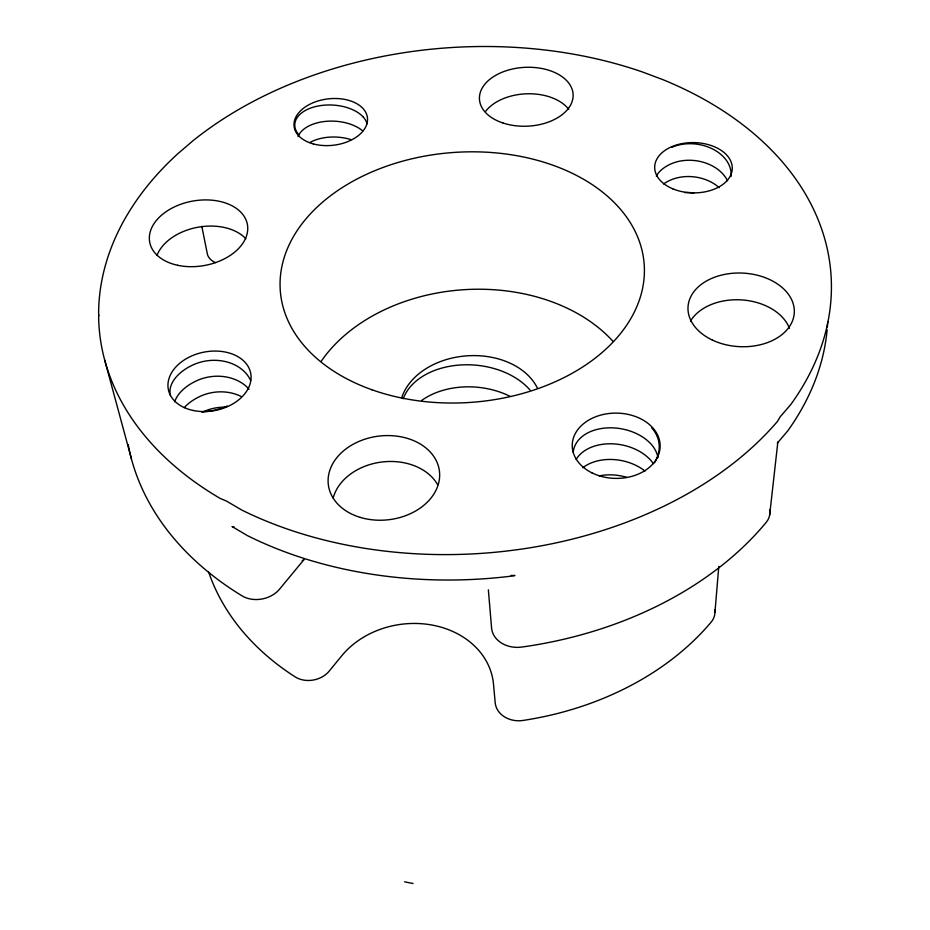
<?xml version="1.0" encoding="UTF-8"?>
<svg xmlns="http://www.w3.org/2000/svg" width="930" height="930" viewBox="0 0 930 930"><rect width="100%" height="100%" fill="white"/><g stroke="black" fill="none" stroke-linecap="round" stroke-linejoin="round"><path stroke-width="1.4" d="M714.938 612.417L718.797 566.417M769.633 515.15L777.852 441.994M777.282 443.168L787.698 430.95A361.654 252.902 -4.1 0 0 827.142 329.72M404.608 881.838L413.048 883.5M104.695 360.038L131.456 458.978M201.81 226.35L207.169 253.03A21.936 14.636 -9.5 0 0 215.469 262.62M488.366 589.829L491.598 628.308A26.226 21.123 -2.1 0 0 518.243 647.361L521.835 647.059A346.774 251.147 -4 0 0 766.134 522.451L767.75 520.161A25.563 19.321 5.4 0 0 769.633 509.861M302.169 560.732A25.215 19.356 -10.7 0 0 304.04 559.558L279.116 589.678A25.598 19.844 -12.2 0 1 244.788 597.281L242.021 595.839A346.774 251.147 -4 0 1 128.177 444.563M827.7 321.571A361.654 252.902 -4.1 0 1 827.375 327M690.502 321.048A52.44 36.735 3.2 0 1 742.221 299.948A52.44 36.735 3.2 0 1 789.442 328.29M511.175 575.403A27.482 21.46 -2.4 0 0 514.941 575.496L509.907 576.309A361.654 252.902 -4.1 0 1 247.241 535.517L232.058 526.531A26.772 20.111 -11.7 0 0 234.29 527.077M485.658 111.298A46.291 29.469 -2.7 0 1 527.45 93.779A46.291 29.469 -2.7 0 1 568.8 109.403M333.184 498.015A55.091 41.92 -7 0 1 381.486 462.059A55.091 41.92 -7 0 1 437.577 484.623M156.926 255.541A48.965 32.724 -10.2 0 1 197.416 227.327A48.965 32.724 -10.2 0 1 245.857 238.778M208.704 572.183A278.872 212.842 -3.8 0 0 213.819 585.365L214.063 585.912A278.861 212.831 -3.8 0 0 295.263 676.947A23.378 18.867 -11.5 0 0 329.104 671.228L342.019 655.464A83.805 69.111 -7.4 0 1 432.485 625.134A83.805 69.111 -7.4 0 1 493.493 684.096L495.202 702.848A23.855 19.809 -1.9 0 0 522.718 720.494A278.872 212.842 -3.8 0 0 596.851 700.953L597.572 700.674A278.861 212.831 -3.8 0 0 711.311 621.926A23.401 18.53 5 0 0 714.775 609.882M321.338 361.061A169.074 123.83 -4 0 1 613.091 341.45M401.586 398.133A70.913 51.871 -4 0 1 466.488 355.865A70.913 51.871 -4 0 1 537.331 387.961M403.213 398.761A69.762 48.209 4.3 0 1 460.036 365.002A69.762 48.209 4.3 0 1 530.007 390.042M421.534 400.563A68.867 48.128 4.5 0 1 510.151 396.389M656.348 176.154A38.2 21.262 -4.5 0 1 671.274 163.785A37.863 27.947 7.8 0 1 727.562 180.804M671.971 147.254A38.177 28.005 7.7 0 1 712.403 148.881A38.177 28.005 7.7 0 1 731.015 176.584M719.181 187.651A37.549 27.888 7.9 0 0 670.577 180.06A37.874 21.32 -4.5 0 0 663.613 183.931M684.771 192.615A37.247 27.819 8.1 0 1 693.943 192.963M576.158 459.49A42.722 29.609 10.1 0 1 610.743 443.784A42.722 29.609 10.1 0 1 650.593 460.152A42.536 33.957 -10.2 0 1 653.267 463.663M573.24 452.352A43.129 29.655 10 0 1 604.419 428.114A43.129 29.655 10 0 1 651.198 444.226A42.943 34.073 -10.2 0 1 658.022 457.641M651.802 428.009A43.361 34.189 -10.2 0 1 654.511 462.803M582.796 467.755A42.327 29.562 10.3 0 1 645.002 471.068M599.222 475.893A41.943 29.516 10.4 0 1 626.936 477.381M174.677 401.783A40.99 25.168 -14.4 0 1 197.486 380.37A40.839 32.794 -7.1 0 1 249.042 389.193M227.28 406.003A41.373 25.145 -14.3 0 1 202.054 411.711M170.434 395.587A41.373 25.145 -14.3 0 1 193.975 364.479A41.222 32.91 -7 0 1 250.635 380.463M226.013 407.235A40.118 32.562 -7.3 0 0 204.333 411.339A40.269 25.203 -14.6 0 0 202.136 412.362M184.198 407.689A40.629 25.18 -14.5 0 1 200.938 395.982A40.478 32.678 -7.2 0 1 241.44 396.61M298.007 136.663A36.189 21.227 2.7 0 1 326.07 121.342A36.189 21.227 2.7 0 1 362.688 130.886M298.763 134.804A36.491 21.181 2.7 0 1 314.282 106.903A36.491 21.181 2.7 0 1 363.293 117.052M309.853 142.557A35.898 21.262 2.7 0 1 350.982 139.64M363.293 117.064A36.282 24.459 -17.1 0 1 367.083 123.783M98.813 315.468L98.638 317.827A366.897 253.344 -4.1 0 0 220.329 498.503L226.467 501.072L241.858 510.093A366.897 253.344 -4.1 0 0 508.664 550.804L517.603 549.653A366.897 253.344 -4.1 0 0 777.306 421.604L780.235 416.768L790.802 404.504A366.897 253.344 -4.1 0 0 821.167 227.641L819.225 222.433A366.897 253.344 -4.1 0 0 662.067 79.329L642.13 71.866A366.897 253.344 -4.1 0 0 424.301 49.953L417.291 50.813A366.897 253.344 -4.1 0 0 192.87 140.837L177.677 153.857A366.897 253.344 -4.1 0 0 98.615 312.317L98.813 315.468M360.305 517.406A55.951 42.094 -6.9 0 0 439.448 471.324A55.951 42.094 -6.9 0 0 351.877 444.982A55.951 42.094 -6.9 0 0 360.305 517.406M177.653 265.283A49.65 32.748 -10.1 0 0 247.578 225.641A49.65 32.748 -10.1 0 0 170.376 209.006A49.65 32.748 -10.1 0 0 177.653 265.283M712.415 340.089A53.219 36.816 3 0 0 794.267 313.073A53.219 36.816 3 0 0 716.739 276.477A53.219 36.816 3 0 0 712.415 340.089M503.095 123.051A46.895 29.446 -2.8 0 0 573.136 95.209A46.895 29.446 -2.8 0 0 502.595 72.029A46.895 29.446 -2.8 0 0 503.095 123.051M371.988 389.786A182.419 125.248 -4.1 0 0 644.409 269.84A182.419 125.248 -4.1 0 0 370.326 172.608A182.419 125.248 -4.1 0 0 371.988 389.786M313.259 143.894A36.933 23.331 -6.7 0 0 367.524 118.819A36.933 23.331 -6.7 0 0 311.492 103.451A36.933 23.331 -6.7 0 0 313.259 143.894M192.975 410.432A41.966 29.702 -11.2 0 0 250.821 373.918A41.966 29.702 -11.2 0 0 184.768 359.619A41.966 29.702 -11.2 0 0 192.975 410.432M591.84 472.8A43.954 32.643 0.7 0 0 660.056 448.039A43.954 32.643 0.7 0 0 596.665 416.396A43.954 32.643 0.7 0 0 591.84 472.8M672.774 188.813A38.804 25.145 0.9 0 0 732.247 169.097A38.804 25.145 0.9 0 0 675.424 145.312A38.804 25.145 0.9 0 0 672.774 188.813"/></g></svg>
